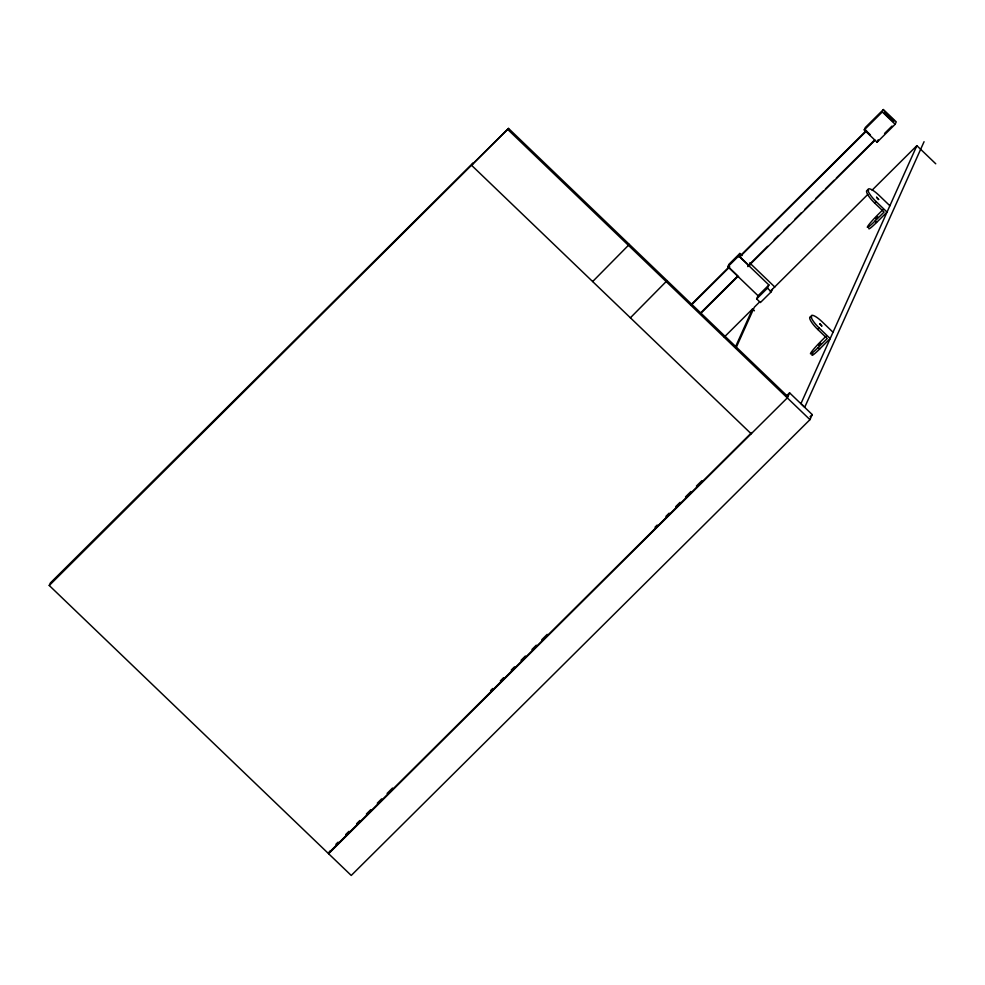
<?xml version="1.0" encoding="UTF-8"?>
<svg xmlns="http://www.w3.org/2000/svg" width="985" height="985" viewBox="0 0 985 985"><rect width="100%" height="100%" fill="white"/><g stroke="black" fill="none" stroke-linecap="round" stroke-linejoin="round"><path stroke-width="1.48" d="M750.816 433.425L328.214 853.342L49.25 585.484L50.383 582.96L472.985 163.03L471.852 165.566L751.186 433.782L751.764 432.526M49.25 585.484L508.531 128.407L787.877 396.635M786.313 396.081L789.588 392.843L812.231 414.587L809.966 419.647L351.239 875.456L328.596 853.712L329.729 851.175M629.329 244.403L592.65 281.55M667.079 280.639L630.388 317.798M772.4 289.233L771.255 291.769L760.42 302.53L756.652 298.911L758.068 295.746L727.866 266.75L729.011 264.214L739.846 253.453L742.025 255.546M729.368 265.827L728.74 267.218L738.553 276.65M727.866 266.75L738.713 255.977L739.846 253.453M740.203 255.066L739.575 256.457L749.388 265.876L750.016 264.485M735.586 346.695L752.528 308.97L754.424 310.792M736.066 347.828L754.338 307.185L759.792 301.767M756.652 298.911L767.487 288.137L768.903 284.973L738.713 255.977M864.251 129.897L865.335 127.484L883.397 109.544L896.227 121.869L895.156 124.27L877.093 142.222L864.251 129.897L882.314 111.945L883.397 109.544M877.093 142.222L878.177 139.808M789.588 392.843L787.311 397.891L328.596 853.712M935.75 163.793L916.875 145.669L800.965 403.579L804.745 407.211L924.065 141.705M472.418 164.298L508.531 128.407M691.051 304.71L729.183 266.812M738.996 257.073L866.48 130.389M691.63 304.759L729.762 266.873M739.575 257.122L865.963 131.534M701.197 312.319L737.162 276.6M748.058 265.765L767.672 246.275M774.21 239.786L778.569 235.452M784.011 230.034L789.465 224.629M794.907 219.212L801.445 212.711M804.708 209.473L812.342 201.888M815.605 198.638L823.238 191.065M825.418 188.898L834.135 180.23M836.314 178.076L874.446 140.178M700.692 313.464L737.74 276.65M747.849 266.639L875.025 140.227M884.542 133.48L891.979 126.092M758.068 295.746L768.903 284.973M724.27 337.067L752.528 308.97M770.233 291.388L867.785 194.451M872.156 190.117L916.875 145.669M882.905 209.731L877.894 214.718A13.137 1.207 -46.2 0 0 867.44 226.846A13.137 1.207 -46.2 0 0 875.049 221.034L884.074 212.071L874.643 203.008L876.084 201.568A13.137 3.251 45.2 0 1 868.068 189.342A13.137 3.251 45.2 0 1 878.928 195.239L889.874 205.754M868.942 228.298A13.137 1.207 -46.2 0 0 876.551 222.487L887.029 212.083L876.084 201.568M826.058 336.217L821.047 341.204A13.137 1.207 -46.2 0 0 810.593 353.332A13.137 1.207 -46.2 0 0 818.203 347.533L827.228 338.557L817.796 329.495L819.237 328.054A13.137 3.251 45.2 0 1 811.221 315.828A13.137 3.251 45.2 0 1 822.081 321.738L833.027 332.24M812.773 353.664A13.137 1.207 -46.2 0 0 819.705 348.973L830.183 338.569L819.237 328.054M335.885 844.317L338.064 842.163M345.686 834.578L348.961 831.34M356.582 823.755L359.845 820.517M366.383 814.016L370.742 809.695M377.28 803.194L381.638 798.872M387.08 793.454L392.522 788.049M490.555 690.645L492.734 688.478M500.355 680.894L503.618 677.655M511.24 670.071L514.515 666.833M521.04 660.332L525.399 656.01M531.937 649.509L536.296 645.187M541.738 639.77L547.192 634.365M655.013 527.221L657.192 525.054M665.909 516.399L669.172 513.148M675.71 506.659L680.069 502.325M685.511 496.908L690.953 491.503M696.407 486.085L701.849 480.68M810.052 416.754L812.231 414.587M882.314 111.945L895.156 124.27M866.431 131.067L870.457 134.933M875.049 221.034L876.551 222.487M749.683 262.897L774.813 287.029M767.487 288.137L771.255 291.769M818.203 347.533L819.705 348.973M507.964 129.675L809.966 419.647M817.796 329.495A13.137 3.251 45.2 0 1 811.751 316.899M874.643 203.008A13.137 3.251 45.2 0 1 868.598 190.413M884.998 111.994L884.493 113.127L893.543 121.832L894.06 120.687L884.998 111.994M875.616 218.621L877.549 216.799L875.616 218.621M818.769 345.107L820.702 343.285L818.769 345.107M876.613 197.271L878.632 199.499L876.613 197.271M819.766 323.769L821.786 325.986L819.766 323.769"/></g></svg>
